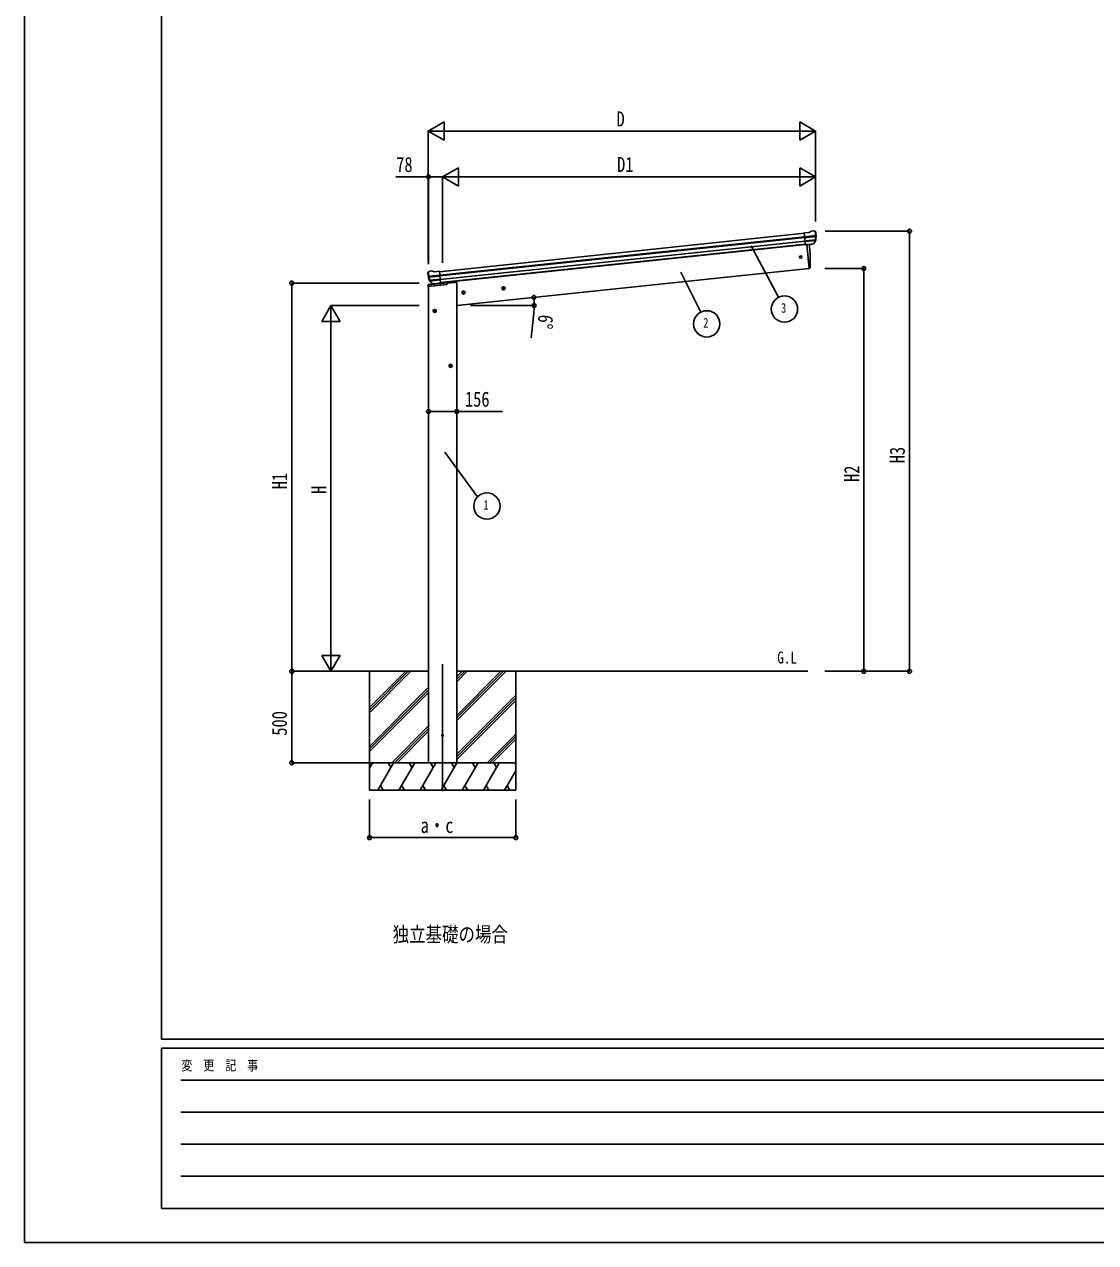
# Model space of a CAD drawing. Units: millimetres, scale not verified. Extents: x -10512 to 10512, y -7425 to 7425.
# Drawn here: x -10512 to -4653, y -7425 to -764 of the extents above; entities that cross this region are included whole.
import ezdxf
from ezdxf.enums import TextEntityAlignment as Align

# ---------------------------------------------------------------- set-up
doc = ezdxf.new("R2010")
doc.units = ezdxf.units.MM
doc.header["$LTSCALE"] = 30
for name, color, linetype in [('0-2_USER1', 3, 'Continuous'), ('0-3_YKK_12', 2, 'Continuous'), ('0-4_YKK_13', 4, 'Continuous'), ('0-5_YKK_A1', 4, 'Continuous'), ('0-6_YKK_D', 6, 'Continuous'), ('0-7_YKK_ZWAK', 7, 'Continuous')]:
    doc.layers.add(name, color=color, linetype=linetype)
doc.styles.add('ＭＳ ゴシック', font='')
doc.styles.get('ＭＳ ゴシック').set_extended_font_data('MS Gothic')

msp = doc.modelspace()

# ---------------------------------------------------------------- linework, layer by layer
at = {"layer": '0-3_YKK_12'}
msp.add_line((-8225.05, -4263.09), (-8225.05, -4956.41), dxfattribs=at)
at = {"layer": '0-4_YKK_13'}
for p, q in [((-6220.24, -1901.79), (-6246.76, -1904.58)), ((-6239.98, -1969.13), (-6246.76, -1904.58)), ((-6244.61, -1925.11), (-6184.87, -1918.83)), ((-6184.39, -1924.7), (-6243.99, -1930.96)), ((-6193.92, -1892.99), (-6193.93, -1892.99)), ((-6190.26, -1894.08), (-6190.26, -1894.08)), ((-6190.26, -1894.08), (-6185.94, -1897.58)), ((-6185.94, -1897.58), (-6185.08, -1898.27)), ((-6183.69, -1901.97), (-6184, -1900.12)), ((-6185.22, -1941.45), (-6242.26, -1947.45)), ((-6186.61, -1946.11), (-6241.79, -1951.91)), ((-6196.63, -1964.35), (-6240, -1968.91)), ((-6239.98, -1969.13), (-6230.03, -1968.09)), ((-6233.41, -1968.44), (-6219.71, -2098.82)), ((-6230.03, -1968.09), (-6229.76, -1968.15)), ((-6229.76, -1968.15), (-6204.43, -1965.49)), ((-6204.43, -1965.49), (-6204.18, -1965.37)), ((-6204.18, -1965.37), (-6196.48, -1964.56)), ((-6195.17, -1962.69), (-6185.72, -1944.39)), ((-6194.12, -1963.12), (-6184, -1944.86)), ((-8305.09, -2124.94), (-8305.17, -2123.07)), ((-8303.8, -2120.17), (-8304.5, -2121.03)), ((-8300.3, -2115.85), (-8303.8, -2120.17)), ((-8300.3, -2115.85), (-8300.3, -2115.85)), ((-8296.94, -2114.03), (-8296.94, -2114.03)), ((-8269.37, -2117.16), (-8242.85, -2114.38)), ((-8236.06, -2178.93), (-8242.85, -2114.38)), ((-6219.71, -2098.82), (-6217.65, -2098.53)), ((-8305.22, -2196.85), (-8303.98, -2187.43)), ((-8304.22, -2196.74), (-8305.22, -2196.85)), ((-8304.22, -2196.74), (-8202.7, -2186.07)), ((-8303, -2187.49), (-8304.22, -2196.74)), ((-8304.22, -2196.74), (-8303, -2187.49)), ((-8302.48, -2187.51), (-8303.69, -2196.69)), ((-8303, -2187.49), (-8303.1, -2186.57)), ((-8303.1, -2186.57), (-8303, -2187.49)), ((-8198.22, -2176.48), (-8303, -2187.49)), ((-8303, -2187.49), (-8198.22, -2176.48)), ((-8198.22, -2176.55), (-8302.48, -2187.51)), ((-8301.55, -2187.92), (-8301.61, -2187.42)), ((-8198.22, -2177.05), (-8301.55, -2187.92)), ((-8240.69, -2134.91), (-8300.43, -2141.18)), ((-8299.68, -2147.02), (-8240.08, -2140.76)), ((-8282.17, -2182.58), (-8295.86, -2166.83)), ((-8295.38, -2163.24), (-8238.34, -2157.24)), ((-8281.23, -2181.95), (-8294.28, -2166.01)), ((-8293.05, -2167.51), (-8237.87, -2161.71)), ((-8271.87, -2182.69), (-8279.56, -2183.5)), ((-8279.46, -2183.26), (-8236.09, -2178.7)), ((-8271.59, -2182.76), (-8271.87, -2182.69)), ((-8246.26, -2180.09), (-8271.59, -2182.76)), ((-8246.01, -2179.97), (-8246.26, -2180.09)), ((-8236.06, -2178.93), (-8246.01, -2179.97)), ((-8233.22, -2179.23), (-8233.22, -2180.73)), ((-8198.22, -2181.1), (-8198.22, -2176.48))]:
    msp.add_line(p, q, dxfattribs=at)
for points in [[(-6220.24, -1901.79), (-6208.64, -1894.82), (-6208.64, -1894.82)], [(-6207.41, -1894.41), (-6207.41, -1894.41), (-6193.93, -1892.99)], [(-8283.45, -2112.61), (-8283.46, -2112.61), (-8296.94, -2114.03)], [(-8269.37, -2117.16), (-8282.17, -2112.76), (-8282.17, -2112.76)], [(-8303.1, -2186.57), (-8198.22, -2175.55), (-8198.22, -2176.48)]]:
    msp.add_lwpolyline(points, dxfattribs=at)
for centre, radius in [((-6266.5, -2036.27), 6.5), ((-8224.8, -4651.33), 5)]:
    msp.add_circle(centre, radius, dxfattribs=at)
for centre, radius, start, end in [((-6207.1, -1897.39), 3, 96.02369, 120.97631), ((-6193.4, -1897.97), 5, 51.04426, 95.95574), ((-6377.25, -1923.62), 192.44, 1.4271, 6.57578), ((-6384.58, -1923.09), 200.2, 354.20009, 359.53883), ((-6139.6, -1916.72), 45.32, 182.67122, 185.64518), ((-6184.2, -1926.04), 1.35, 95.1605, 97.91927), ((-6181.59, -1924.48), 2.74, 179.02151, 184.43412), ((-6384.58, -1923.09), 202, 354.13916, 6), ((-7114.31, -2058.61), 900, 357.63919, 5.84085), ((-6196.74, -1961.67), 2.99, 285.2717, 331.00739), ((-6188.39, -1943.02), 3, 332.69111, 354.20009), ((-6186.62, -1943.41), 3, 331, 354.13916), ((-8104.19, -2103.82), 202, 186, 197.86084), ((-8111.26, -2105.87), 192.44, 185.42422, 190.5729), ((-8296.42, -2119), 5, 96.04426, 140.95574), ((-8283.14, -2115.59), 3, 71.02369, 95.97631), ((-6218.07, -2095.56), 3, 278, 357.63919), ((-8303.72, -2191.09), 3.66, 78.7113, 94.17753), ((-8303.72, -2191.09), 3.66, 78.7113, 94.17753), ((-8302.99, -2187.56), 1, 96, 172.5), ((-8345.15, -2148.53), 45.32, 6.35482, 9.32878), ((-8302.46, -2147.39), 2.74, 7.56588, 12.97849), ((-8299.58, -2148.37), 1.35, 94.08073, 96.8395), ((-8104.19, -2103.82), 200.2, 192.46117, 197.79991), ((-8293.6, -2164.86), 3, 197.86084, 221), ((-8291.95, -2164.11), 3, 197.79991, 219.30889), ((-8279.91, -2180.62), 2.99, 220.99261, 266.7283), ((-8203.22, -2181.1), 5, 276, 0)]:
    msp.add_arc(centre, radius, start, end, dxfattribs=at)
for centre, major_axis, ratio, start_param, end_param in [((-6185.95, -1901.58), (-0.87, 5.91), 0.020485, 0.671432, 1.5691306), ((-6191.35, -1897.06), (5.88, -1.31), 0.24881, 0.460585, 0.4641038), ((-6186.97, -1900.61), (-2.34, 1.9), 0.995767, 3.9859716, 4.712389), ((-6382.28, -1945.03), (-20.92, 199.05), 0.994373, 4.7113789, 4.7277536), ((-6196.94, -1961.37), (-0.11, 3), 0.642905, 3.2459383, 4.203928), ((-6196.8, -1961.57), (1.66, -2.51), 0.997631, 5.8041905, 5.8929484), ((-6196.88, -1961.46), (3.53, -2.11), 0.650902, 5.2561448, 5.3289554), ((-6194.51, -1961.11), (1.08, 3.13), 0.040856, 2.1135035, 2.1416249), ((-8302.16, -2122.92), (1.9, 2.34), 0.995767, 1.5707963, 2.2972137), ((-8298.62, -2118.54), (-5.48, -2.51), 0.24881, 5.8190815, 5.8226003), ((-8302.96, -2124.08), (-0.38, 5.97), 0.020485, 4.7140547, 5.6117533), ((-8101.88, -2125.77), (-20.92, 199.05), 0.994373, 1.5554317, 1.5718064), ((-8282.21, -2180.54), (-1.71, 2.84), 0.040856, 4.1415604, 4.1696818), ((-8279.78, -2180.28), (-0.51, 2.96), 0.642905, 2.0792573, 3.037247), ((-8279.82, -2180.39), (-3.02, -2.79), 0.650902, 0.9542299, 1.0270405), ((-8279.87, -2180.51), (-1.1, -2.8), 0.997631, 0.3902369, 0.4789948)]:
    msp.add_ellipse(centre, major_axis=major_axis, ratio=ratio, start_param=start_param, end_param=end_param, dxfattribs=at)
at = {"layer": '0-5_YKK_A1'}
for p, q in [((-8242.64, -2116.37), (-6246.55, -1906.57)), ((-8240.65, -2135.26), (-6244.57, -1925.46)), ((-8240.22, -2139.44), (-6244.13, -1929.64)), ((-8238.13, -2159.3), (-6242.04, -1949.5)), ((-6240.28, -1966.24), (-8236.37, -2176.04)), ((-6240.18, -1967.23), (-8165.47, -2169.59)), ((-6233.41, -1968.44), (-6219.71, -2098.82)), ((-6219.71, -2098.82), (-8147.05, -2301.39)), ((-8302.55, -4801.39), (-8302.55, -2196.57)), ((-8165.47, -2169.59), (-8164.86, -2175.39)), ((-8147.05, -4801.33), (-8147.05, -2175.39)), ((-7890.99, -2217.16), (-7893.08, -2197.27)), ((-8100.89, -2229.17), (-8120.78, -2231.26)), ((-8111.62, -2222.75), (-8117.69, -2227.16)), ((-8117.69, -2227.16), (-8116.9, -2234.62)), ((-8116.9, -2234.62), (-8110.05, -2237.68)), ((-8109.79, -2240.16), (-8111.88, -2220.27)), ((-8104.76, -2225.8), (-8111.62, -2222.75)), ((-7882.09, -2206.17), (-7901.98, -2208.26)), ((-7892.82, -2199.75), (-7898.89, -2204.16)), ((-7898.89, -2204.16), (-7898.11, -2211.63)), ((-7898.11, -2211.63), (-7891.25, -2214.68)), ((-7885.96, -2202.8), (-7892.82, -2199.75)), ((-8258.05, -2330.94), (-8278.05, -2330.94)), ((-8268.05, -2323.43), (-8274.55, -2327.19)), ((-8274.55, -2327.19), (-8274.55, -2334.69)), ((-8268.05, -2340.94), (-8268.05, -2320.94)), ((-8261.55, -2327.19), (-8268.05, -2323.43)), ((-8274.55, -2334.69), (-8268.05, -2338.44)), ((-8171.05, -2630.94), (-8191.05, -2630.94)), ((-8181.05, -2623.43), (-8187.55, -2627.19)), ((-8187.55, -2627.19), (-8187.55, -2634.69)), ((-8187.55, -2634.69), (-8181.05, -2638.44)), ((-8181.05, -2640.94), (-8181.05, -2620.94)), ((-8174.55, -2627.19), (-8181.05, -2623.43)), ((-8753.68, -4301.39), (-8302.55, -4301.39)), ((-8625.05, -4301.39), (-8625.05, -4951.39)), ((-8625.05, -4528.02), (-8398.42, -4301.39)), ((-8625.05, -4513.87), (-8412.56, -4301.39)), ((-8625.05, -4499.73), (-8426.7, -4301.39)), ((-8147.05, -4301.39), (-6228.1, -4301.39)), ((-8147.05, -4570.52), (-7877.92, -4301.39)), ((-8147.05, -4556.37), (-7892.06, -4301.39)), ((-8147.05, -4542.23), (-7906.2, -4301.39)), ((-8147.05, -4358.33), (-8090.11, -4301.39)), ((-8147.05, -4344.18), (-8104.25, -4301.39)), ((-8147.05, -4330.04), (-8118.39, -4301.39)), ((-7825.05, -4301.45), (-7825.05, -4951.39)), ((-8625.05, -4711.86), (-8303.05, -4389.87)), ((-8625.05, -4726), (-8303.05, -4404.01)), ((-8625.05, -4740.15), (-8303.05, -4418.15)), ((-8147.05, -4754.36), (-7825.05, -4432.37)), ((-8147.05, -4768.5), (-7825.05, -4446.51)), ((-8147.05, -4782.65), (-7825.05, -4460.65)), ((-8502.44, -4801.39), (-8303.05, -4602)), ((-8488.3, -4801.39), (-8303.05, -4616.14)), ((-8474.15, -4801.39), (-8303.05, -4630.28)), ((-7981.94, -4801.39), (-7825.05, -4644.5)), ((-7967.8, -4801.39), (-7825.05, -4658.64)), ((-7953.65, -4801.39), (-7825.05, -4672.78)), ((-7825.05, -4801.39), (-8625.05, -4801.39)), ((-8625.05, -4830.33), (-8608.34, -4801.39)), ((-8623.34, -4827.37), (-8625.05, -4824.41)), ((-8579.47, -4951.39), (-8492.87, -4801.39)), ((-8507.87, -4827.37), (-8522.87, -4801.39)), ((-8464, -4951.39), (-8377.4, -4801.39)), ((-8392.4, -4827.37), (-8407.4, -4801.39)), ((-8348.53, -4951.39), (-8261.93, -4801.39)), ((-8276.93, -4827.37), (-8291.93, -4801.39)), ((-8233.06, -4951.39), (-8146.46, -4801.39)), ((-8161.46, -4827.37), (-8176.46, -4801.39)), ((-8117.59, -4951.39), (-8030.99, -4801.39)), ((-8045.99, -4827.37), (-8060.99, -4801.39)), ((-8002.12, -4951.39), (-7915.52, -4801.39)), ((-7930.52, -4827.37), (-7945.52, -4801.39)), ((-7886.65, -4951.39), (-7825.05, -4844.68)), ((-7825.05, -4810.05), (-7830.05, -4801.39)), ((-8564.47, -4925.41), (-8549.47, -4951.39)), ((-8449, -4925.41), (-8434, -4951.39)), ((-8333.53, -4925.41), (-8318.53, -4951.39)), ((-8218.06, -4925.41), (-8203.06, -4951.39)), ((-8102.59, -4925.41), (-8087.59, -4951.39)), ((-7987.12, -4925.41), (-7972.12, -4951.39)), ((-7871.65, -4925.41), (-7856.66, -4951.39)), ((-8625.05, -4951.39), (-7825.05, -4951.39))]:
    msp.add_line(p, q, dxfattribs=at)
for points in [[(-8147.05, -2175.39), (-8167.05, -2175.39), (-8198.22, -2178.66)], [(-8110.05, -2237.68), (-8103.98, -2233.26), (-8104.76, -2225.8)], [(-7891.25, -2214.68), (-7885.18, -2210.27), (-7885.96, -2202.8)], [(-8268.05, -2338.44), (-8261.55, -2334.69), (-8261.55, -2327.19)], [(-8181.05, -2638.44), (-8174.55, -2634.69), (-8174.55, -2627.19)]]:
    msp.add_lwpolyline(points, dxfattribs=at)
for centre, radius in [((-8110.83, -2230.21), 8.5), ((-8110.83, -2230.21), 7.7), ((-8110.83, -2230.21), 6.5), ((-7892.04, -2207.22), 8.5), ((-7892.04, -2207.22), 7.7), ((-7892.04, -2207.22), 6.5), ((-8268.05, -2330.94), 8.5), ((-8268.05, -2330.94), 7.7), ((-8268.05, -2330.94), 6.5), ((-8181.05, -2630.94), 8.5), ((-8181.05, -2630.94), 7.7), ((-8181.05, -2630.94), 6.5)]:
    msp.add_circle(centre, radius, dxfattribs=at)
at = {"layer": '0-6_YKK_D'}
for p, q in [((-8303.05, -1347.99), (-8216.44, -1297.99)), ((-8216.44, -1397.99), (-8216.44, -1297.99)), ((-6184.66, -1347.99), (-6271.27, -1297.99)), ((-6271.27, -1297.99), (-6271.27, -1397.99)), ((-8303.05, -2065.41), (-8303.05, -1346.99)), ((-8303.05, -1347.99), (-8216.44, -1397.99)), ((-8303.05, -1347.99), (-8129.84, -1347.99)), ((-8203.05, -1347.99), (-6284.66, -1347.99)), ((-6184.66, -1347.99), (-6357.87, -1347.99)), ((-6184.66, -1347.99), (-6271.27, -1397.99)), ((-6184.66, -1842.67), (-6184.66, -1346.99)), ((-8302.55, -2075.41), (-8302.55, -1596.99)), ((-8224.8, -1597.99), (-8138.19, -1547.99)), ((-8224.8, -2067.24), (-8224.8, -1596.99)), ((-8224.8, -2067.24), (-8224.8, -1596.99)), ((-8224.8, -1597.99), (-8138.19, -1647.99)), ((-8224.8, -1597.99), (-8051.59, -1597.99)), ((-8138.19, -1647.99), (-8138.19, -1547.99)), ((-8124.8, -1597.99), (-6284.66, -1597.99)), ((-6184.66, -1597.99), (-6357.87, -1597.99)), ((-6184.66, -1597.99), (-6271.27, -1547.99)), ((-6271.27, -1547.99), (-6271.27, -1647.99)), ((-6184.66, -1597.99), (-6271.27, -1647.99)), ((-6184.66, -1841.67), (-6184.66, -1596.99)), ((-6132.83, -1894.97), (-5669.97, -1894.97)), ((-5670.97, -4301.39), (-5670.97, -1894.97)), ((-6537.37, -1974.8), (-6387.47, -2256.19)), ((-6922.58, -2119.04), (-6812.69, -2337.33)), ((-6133.83, -2098.82), (-5919.97, -2098.82)), ((-5920.97, -2098.82), (-5920.97, -4301.39)), ((-8353.05, -2178.88), (-9051.02, -2178.88)), ((-9050.02, -2178.88), (-9050.02, -4301.39)), ((-8835.49, -2301.39), (-8885.49, -2387.99)), ((-8353.05, -2301.39), (-8836.49, -2301.39)), ((-8835.49, -2301.39), (-8785.49, -2387.99)), ((-8835.49, -2301.39), (-8835.49, -2474.59)), ((-8072.68, -2301.39), (-7723.13, -2301.39)), ((-8885.49, -2387.99), (-8785.49, -2387.99)), ((-7726.27, -2343.83), (-7739.85, -2478.48)), ((-8835.49, -2401.39), (-8835.49, -4201.39)), ((-8213.2, -3103.97), (-8033.4, -3346.61)), ((-8835.49, -4301.39), (-8835.49, -4128.18)), ((-8835.49, -4301.39), (-8885.49, -4214.78)), ((-8785.49, -4214.78), (-8885.49, -4214.78)), ((-8835.49, -4301.39), (-8785.49, -4214.78)), ((-8754.68, -4301.39), (-9051.02, -4301.39)), ((-8754.68, -4301.39), (-9051.02, -4301.39)), ((-9050.02, -4301.39), (-9050.02, -4801.39)), ((-8754.68, -4301.39), (-8836.49, -4301.39)), ((-6133.83, -4301.39), (-5919.97, -4301.39)), ((-6133.83, -4301.39), (-5669.97, -4301.39)), ((-8626.05, -4801.39), (-9051.02, -4801.39)), ((-8625.05, -5002.33), (-8625.05, -5211.64)), ((-7825.05, -5002.33), (-7825.05, -5211.64)), ((-8625.05, -5210.64), (-7825.05, -5210.64))]:
    msp.add_line(p, q, dxfattribs=at)
for points in [[(-8224.8, -1597.99), (-8302.55, -1597.99), (-8480.38, -1597.99)], [(-8302.55, -2880.94), (-8147.05, -2880.94), (-7897.21, -2880.94)]]:
    msp.add_lwpolyline(points, dxfattribs=at)
for centre, radius in [((-8302.55, -1597.99), 10.62), ((-5670.97, -1894.97), 10.62), ((-5920.97, -2098.82), 10.62), ((-9050.02, -2178.88), 10.62), ((-7726.45, -2257.18), 10.62), ((-6355.25, -2320.58), 72), ((-7724.13, -2301.39), 10.62), ((-6780.32, -2401.64), 72), ((-8302.55, -2880.94), 10.62), ((-8147.05, -2880.94), 10.62), ((-7982.68, -3397.71), 72), ((-9050.02, -4301.39), 10.62), ((-9050.02, -4301.39), 10.62), ((-5920.97, -4301.39), 10.62), ((-5670.97, -4301.39), 10.62), ((-9050.02, -4801.39), 10.62), ((-8625.05, -5210.64), 10.62), ((-7825.05, -5210.64), 10.62)]:
    msp.add_circle(centre, radius, dxfattribs=at)
for start, end in [(0, 6), (354.23974, 0)]:
    msp.add_arc((-8147.05, -2301.39), 422.91, start, end, dxfattribs=at)
at = {"layer": '0-7_YKK_ZWAK'}
for p, q in [((-9762.45, -6312.5), (-9762.45, 6937.5)), ((9737.55, -6312.5), (-9762.45, -6312.5)), ((-3262.45, -6362.5), (-9762.45, -6362.5)), ((-9762.45, -7237.5), (-9762.45, -6362.5)), ((-9656.2, -6537.5), (-3387.45, -6537.5)), ((-9656.2, -6712.5), (-3387.45, -6712.5)), ((-9656.2, -6887.5), (-3387.45, -6887.5)), ((-9656.2, -7062.5), (-3387.45, -7062.5)), ((-9762.45, -7237.5), (-3262.45, -7237.5))]:
    msp.add_line(p, q, dxfattribs=at)
msp.add_lwpolyline([(-10512.5, -7425), (10512.5, -7425), (10512.5, 7425), (-10512.5, 7425)], close=True, dxfattribs=at)

# ---------------------------------------------------------------- texts
at = {"layer": '0-2_USER1', "style": 'ＭＳ ゴシック', "width": 0.8}
for s, height, p in [('G.L', 65.98, (-6394.62, -4278.92)), ('独立基礎の場合', 82.48, (-8498, -5805.37))]:
    msp.add_text(s, height=height, dxfattribs=at).set_placement(p, align=Align.BOTTOM_LEFT)
at = {"layer": '0-6_YKK_D', "style": 'ＭＳ ゴシック', "width": 0.8}
for s, height, p in [('D', 82.48, (-7273.86, -1347.19)), ('78', 82.48, (-8478.71, -1596.32)), ('D1', 82.48, (-7270.73, -1596.32)), ('3', 52.79, (-6374.45, -2356.58)), ('2', 52.79, (-6799.52, -2437.64)), ('156', 82.48, (-8102.88, -2879.27)), ('1', 52.79, (-8001.88, -3433.71)), ('a・c', 82.48, (-8345.05, -5209.84))]:
    msp.add_text(s, height=height, dxfattribs=at).set_placement(p, align=Align.BOTTOM_LEFT)
for s, rotation, p in [('6°', 264.24, (-7724.78, -2345.66)), ('H3', 90, (-5672.3, -3164.18)), ('H2', 90, (-5921.77, -3266.1)), ('H1', 90, (-9050.82, -3306.13)), ('H', 90, (-8836.29, -3331.39)), ('500', 90, (-9051.69, -4653.39))]:
    msp.add_text(s, height=82.48, rotation=rotation, dxfattribs=at).set_placement(p, align=Align.BOTTOM_LEFT)
at = {"layer": '0-7_YKK_ZWAK', "style": 'ＭＳ ゴシック', "width": 0.8}
msp.add_text('変  更  記  事', height=54.99, dxfattribs=at).set_placement((-9653.28, -6500), align=Align.BOTTOM_LEFT)

doc.saveas('drawing.dxf')
